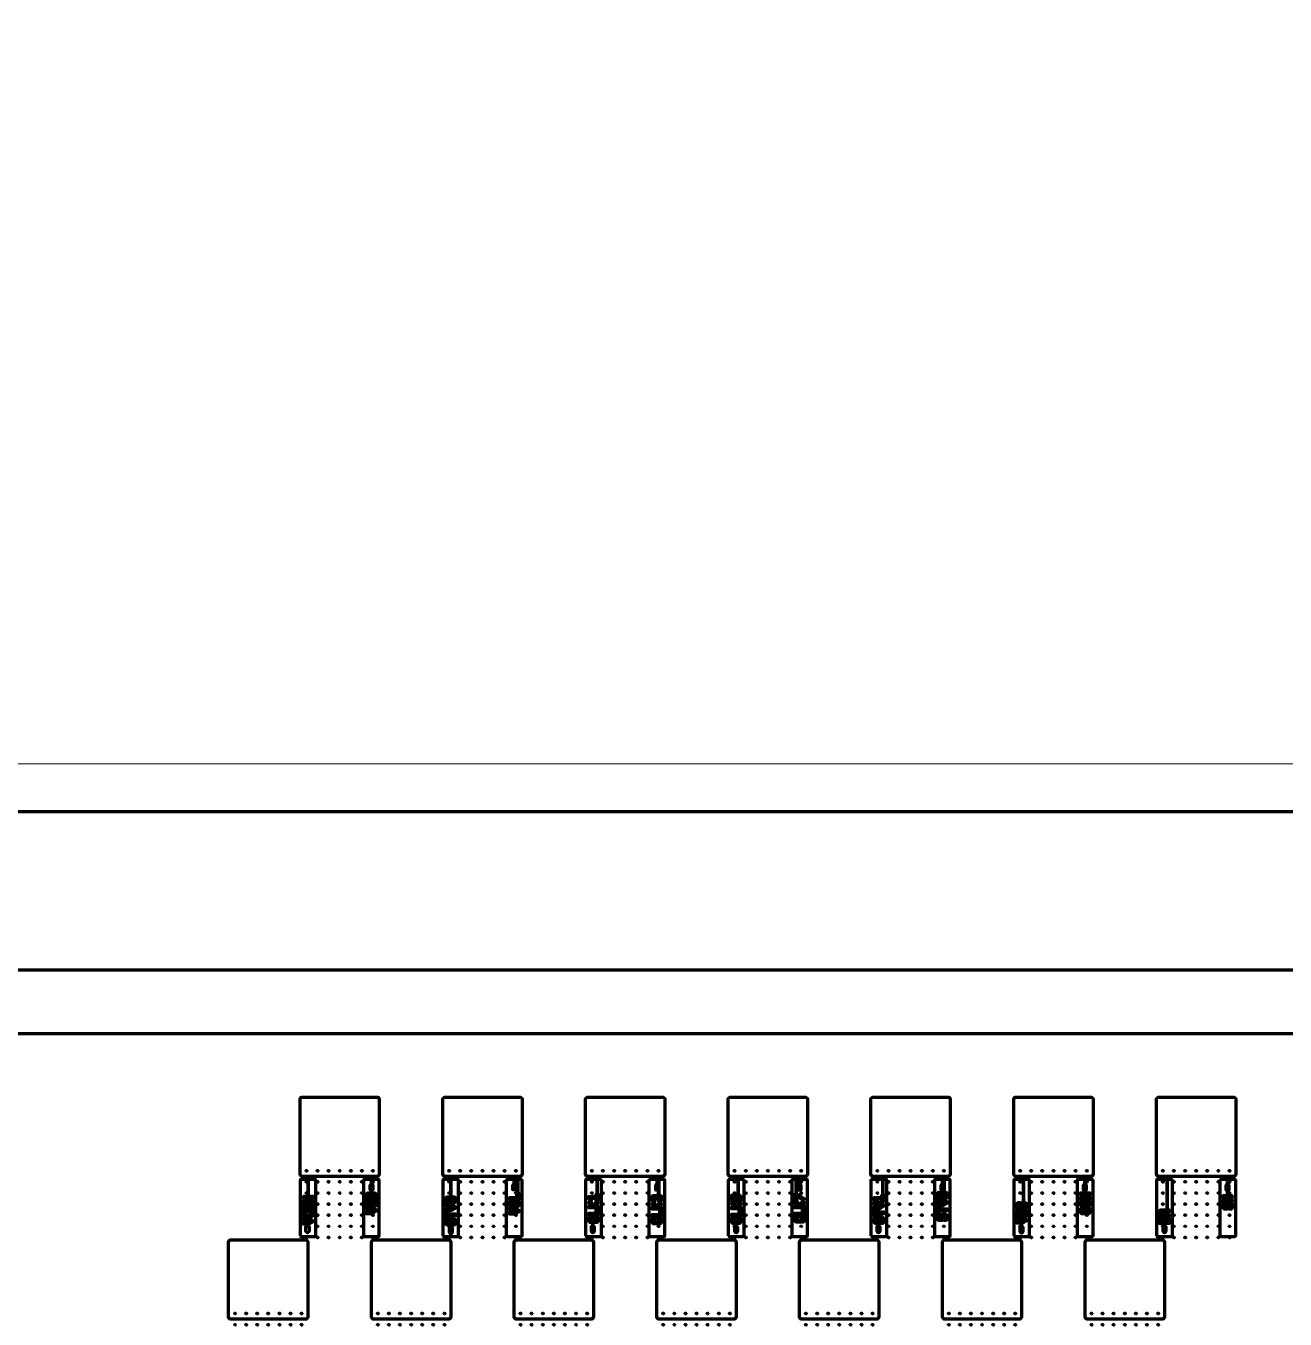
# Model space of a CAD drawing. Header units: inches. Extents: x 384 to 1427, y -468 to -47.
# Drawn here: x 1037.16 to 1045.1, y -290.76 to -282.61 of the extents above; entities that cross this region are included whole.
import ezdxf

# ---------------------------------------------------------------- set-up
doc = ezdxf.new("R2010")
doc.units = ezdxf.units.IN
doc.header["$LTSCALE"] = 1.21
doc.header["$MEASUREMENT"] = 0
doc.layers.get('0').update_dxf_attribs({"linetype": 'CONTINUOUS'})
for name, color, linetype, lineweight in [('2ITO.drawing', 4, 'CONTINUOUS', 100), ('GATE.drawing', 3, 'CONTINUOUS', 100), ('PVX.drawing', 8, 'CONTINUOUS', 100)]:
    doc.layers.add(name, color=color, linetype=linetype, lineweight=lineweight)
doc.layers.add('Cover lens', color=6, linetype='CONTINUOUS')
doc.layers.add('标 注', color=3, linetype='CONTINUOUS')

# ---------------------------------------------------------------- blocks, each defined once
blk = doc.blocks.new('et_name_right')
at = {"layer": 'GATE.drawing', "color": 3, "linetype": 'Continuous', "lineweight": 100}
for points in [[(0.15935, 0.005), (0.16435, 0), (0.25435, 0), (0.25935, 0.005), (0.25935, 0.355), (0.25435, 0.36), (0.2114, 0.36), (0.2114, 0.256), (0.23935, 0.256), (0.23935, 0.244), (0.20025, 0.244), (0.20825, 0.236), (0.20025, 0.228), (0.23935, 0.228), (0.23935, 0.216), (0.20935, 0.216), (0.20935, 0.21), (0.23175, 0.21), (0.23935, 0.2024), (0.23935, 0.1776), (0.23175, 0.17), (0.22509, 0.17), (0.22509, 0.164), (0.23183, 0.164), (0.23935, 0.15648), (0.23935, 0.1315), (0.23185, 0.124), (0.19595, 0.124), (0.19595, 0.118), (0.21255, 0.118), (0.23935, 0.1024), (0.23935, 0.0936), (0.21255, 0.078), (0.20454, 0.078), (0.20454, 0.06308), (0.21595, 0.06308), (0.21595, 0.03308), (0.20631, 0.02344), (0.20597, 0.02344), (0.19595, 0.03346), (0.19595, 0.06308), (0.20454, 0.06308), (0.20454, 0.078), (0.17935, 0.078), (0.17935, 0.09), (0.20935, 0.09), (0.22295, 0.098), (0.20935, 0.106), (0.17935, 0.106), (0.17935, 0.118), (0.19595, 0.118), (0.19595, 0.124), (0.18685, 0.124), (0.17935, 0.1315), (0.17935, 0.15648), (0.18687, 0.164), (0.20035, 0.164), (0.20035, 0.152), (0.19183, 0.152), (0.19135, 0.15152), (0.19135, 0.1365), (0.19185, 0.136), (0.22685, 0.136), (0.22735, 0.1365), (0.22735, 0.15152), (0.22687, 0.152), (0.21835, 0.152), (0.21835, 0.164), (0.22509, 0.164), (0.22509, 0.17), (0.18695, 0.17), (0.17935, 0.1776), (0.17935, 0.2024), (0.18695, 0.21), (0.20935, 0.21), (0.20935, 0.216), (0.18345, 0.216), (0.17985, 0.2244), (0.19145, 0.236), (0.17985, 0.2476), (0.18345, 0.256), (0.2114, 0.256), (0.2114, 0.36), (0.16435, 0.36), (0.15935, 0.355)], [(0.55935, 0.005), (0.56435, 0), (0.65435, 0), (0.65935, 0.005), (0.65935, 0.355), (0.65435, 0.36), (0.60935, 0.36), (0.60935, 0.33414), (0.6175, 0.32599), (0.6175, 0.29421), (0.60935, 0.29421), (0.60935, 0.2764), (0.63183, 0.2764), (0.63935, 0.26888), (0.63935, 0.2364), (0.62135, 0.2364), (0.62135, 0.2304), (0.63175, 0.2304), (0.63935, 0.2228), (0.63935, 0.198), (0.63175, 0.1904), (0.62135, 0.1904), (0.62135, 0.2024), (0.62695, 0.2024), (0.62735, 0.2028), (0.62735, 0.218), (0.62695, 0.2184), (0.61575, 0.2184), (0.61535, 0.218), (0.61535, 0.198), (0.60775, 0.1904), (0.59595, 0.1904), (0.59595, 0.1844), (0.61255, 0.1844), (0.63935, 0.1688), (0.63935, 0.16), (0.61255, 0.1444), (0.57935, 0.1444), (0.57935, 0.1564), (0.60935, 0.1564), (0.62295, 0.1644), (0.60935, 0.1724), (0.57935, 0.1724), (0.57935, 0.1844), (0.59595, 0.1844), (0.59595, 0.1904), (0.58695, 0.1904), (0.57935, 0.198), (0.57935, 0.2228), (0.58695, 0.2304), (0.59735, 0.2304), (0.59735, 0.2184), (0.59175, 0.2184), (0.59135, 0.218), (0.59135, 0.2028), (0.59175, 0.2024), (0.60295, 0.2024), (0.60335, 0.2028), (0.60335, 0.2228), (0.61095, 0.2304), (0.62135, 0.2304), (0.62135, 0.2364), (0.57935, 0.2364), (0.57935, 0.26888), (0.58687, 0.2764), (0.60935, 0.2764), (0.60935, 0.29421), (0.60068, 0.29421), (0.60068, 0.32547), (0.60935, 0.33414), (0.60935, 0.36), (0.56435, 0.36), (0.55935, 0.355)], [(1.05935, 0.005), (1.06435, 0), (1.15435, 0), (1.15935, 0.005), (1.15935, 0.355), (1.15435, 0.36), (1.10935, 0.36), (1.10935, 0.25), (1.13183, 0.25), (1.13935, 0.24248), (1.13935, 0.21752), (1.13183, 0.21), (1.09595, 0.21), (1.09595, 0.204), (1.11255, 0.204), (1.13935, 0.1884), (1.13935, 0.1796), (1.11255, 0.164), (1.08535, 0.164), (1.08535, 0.158), (1.09135, 0.158), (1.09135, 0.144), (1.13935, 0.144), (1.13935, 0.132), (1.12135, 0.132), (1.12135, 0.112), (1.13175, 0.112), (1.13935, 0.1044), (1.13935, 0.0796), (1.13175, 0.072), (1.12135, 0.072), (1.12135, 0.084), (1.12695, 0.084), (1.12735, 0.0844), (1.12735, 0.0996), (1.12695, 0.1), (1.11575, 0.1), (1.11535, 0.0996), (1.11535, 0.0796), (1.10935, 0.0736), (1.10935, 0.0575), (1.11776, 0.0575), (1.11776, 0.02608), (1.10943, 0.01775), (1.10094, 0.02624), (1.10094, 0.0575), (1.10935, 0.0575), (1.10935, 0.0736), (1.10775, 0.072), (1.08695, 0.072), (1.07935, 0.0796), (1.07935, 0.1044), (1.08695, 0.112), (1.09735, 0.112), (1.09735, 0.1), (1.09175, 0.1), (1.09135, 0.0996), (1.09135, 0.0844), (1.09175, 0.084), (1.10295, 0.084), (1.10335, 0.0844), (1.10335, 0.1044), (1.11095, 0.112), (1.12135, 0.112), (1.12135, 0.132), (1.09135, 0.132), (1.09135, 0.118), (1.07935, 0.118), (1.07935, 0.158), (1.08535, 0.158), (1.08535, 0.164), (1.07935, 0.164), (1.07935, 0.176), (1.10935, 0.176), (1.12295, 0.184), (1.10935, 0.192), (1.07935, 0.192), (1.07935, 0.204), (1.09595, 0.204), (1.09595, 0.21), (1.08687, 0.21), (1.07935, 0.21752), (1.07935, 0.24248), (1.08687, 0.25), (1.10935, 0.25), (1.10935, 0.36), (1.06435, 0.36), (1.05935, 0.355)], [(1.45935, 0.005), (1.46435, 0), (1.55435, 0), (1.55935, 0.005), (1.55935, 0.355), (1.55435, 0.36), (1.53335, 0.36), (1.53335, 0.2738), (1.53935, 0.2738), (1.53935, 0.2338), (1.51855, 0.2338), (1.51855, 0.2278), (1.53175, 0.2278), (1.53935, 0.2202), (1.53935, 0.1954), (1.53175, 0.1878), (1.49595, 0.1878), (1.49595, 0.1818), (1.51255, 0.1818), (1.53935, 0.1662), (1.53935, 0.1574), (1.51255, 0.1418), (1.47935, 0.1418), (1.47935, 0.1538), (1.50935, 0.1538), (1.52295, 0.1618), (1.50935, 0.1698), (1.47935, 0.1698), (1.47935, 0.1818), (1.49595, 0.1818), (1.49595, 0.1878), (1.48695, 0.1878), (1.47935, 0.1954), (1.47935, 0.2202), (1.48695, 0.2278), (1.49935, 0.2278), (1.49935, 0.2158), (1.49175, 0.2158), (1.49135, 0.2154), (1.49135, 0.2002), (1.49175, 0.1998), (1.52695, 0.1998), (1.52735, 0.2002), (1.52735, 0.2154), (1.52695, 0.2158), (1.51735, 0.2158), (1.51735, 0.2078), (1.50535, 0.2078), (1.50535, 0.2278), (1.51855, 0.2278), (1.51855, 0.2338), (1.47935, 0.2338), (1.47935, 0.2458), (1.52735, 0.2458), (1.52735, 0.2738), (1.53335, 0.2738), (1.53335, 0.36), (1.50913, 0.36), (1.50913, 0.33396), (1.51746, 0.32563), (1.51746, 0.29421), (1.50064, 0.29421), (1.50064, 0.32547), (1.50913, 0.33396), (1.50913, 0.36), (1.46435, 0.36), (1.45935, 0.355)], [(1.95935, 0.005), (1.96435, 0), (2.05435, 0), (2.05935, 0.005), (2.05935, 0.355), (2.05435, 0.36), (2.03335, 0.36), (2.03335, 0.26703), (2.03935, 0.26703), (2.03935, 0.22703), (2.03087, 0.22703), (2.03087, 0.22103), (2.03935, 0.21255), (2.01983, 0.19303), (2.03935, 0.19303), (2.03935, 0.18103), (2.03335, 0.18103), (2.03335, 0.17503), (2.03935, 0.17503), (2.03935, 0.13503), (2.02509, 0.13503), (2.02509, 0.12903), (2.03183, 0.12903), (2.03935, 0.12151), (2.03935, 0.09653), (2.03185, 0.08903), (2.00638, 0.08903), (2.00638, 0.06406), (2.01479, 0.06406), (2.01479, 0.03264), (2.00646, 0.02431), (1.99797, 0.0328), (1.99797, 0.06406), (2.00638, 0.06406), (2.00638, 0.08903), (1.98685, 0.08903), (1.97935, 0.09653), (1.97935, 0.12151), (1.98687, 0.12903), (2.00035, 0.12903), (2.00035, 0.11703), (1.99183, 0.11703), (1.99135, 0.11655), (1.99135, 0.10153), (1.99185, 0.10103), (2.02685, 0.10103), (2.02735, 0.10153), (2.02735, 0.11655), (2.02687, 0.11703), (2.01835, 0.11703), (2.01835, 0.12903), (2.02509, 0.12903), (2.02509, 0.13503), (1.97935, 0.13503), (1.97935, 0.14703), (2.02735, 0.14703), (2.02735, 0.17503), (2.03335, 0.17503), (2.03335, 0.18103), (1.97935, 0.18103), (1.97935, 0.19303), (1.99887, 0.19303), (1.97935, 0.21255), (1.98783, 0.22103), (2.00583, 0.20303), (2.01287, 0.20303), (2.03087, 0.22103), (2.03087, 0.22703), (2.02735, 0.22703), (2.02735, 0.24103), (1.99267, 0.24103), (2.00007, 0.23361), (1.99349, 0.22703), (1.98969, 0.22703), (1.97935, 0.23737), (1.97935, 0.25303), (2.02735, 0.25303), (2.02735, 0.26703), (2.03335, 0.26703), (2.03335, 0.36), (1.96435, 0.36), (1.95935, 0.355)], [(2.35935, 0.005), (2.36435, 0), (2.45435, 0), (2.45935, 0.005), (2.45935, 0.355), (2.45435, 0.36), (2.42135, 0.36), (2.42135, 0.25968), (2.43183, 0.25968), (2.43935, 0.25216), (2.43935, 0.2272), (2.43183, 0.21968), (2.43087, 0.21968), (2.43087, 0.21368), (2.43935, 0.2052), (2.41983, 0.18568), (2.43935, 0.18568), (2.43935, 0.17368), (2.43335, 0.17368), (2.43335, 0.16768), (2.43935, 0.16768), (2.43935, 0.12768), (2.42509, 0.12768), (2.42509, 0.12168), (2.43183, 0.12168), (2.43935, 0.11416), (2.43935, 0.08918), (2.43185, 0.08168), (2.38685, 0.08168), (2.37935, 0.08918), (2.37935, 0.11416), (2.38687, 0.12168), (2.40035, 0.12168), (2.40035, 0.10968), (2.39183, 0.10968), (2.39135, 0.1092), (2.39135, 0.09418), (2.39185, 0.09368), (2.42685, 0.09368), (2.42735, 0.09418), (2.42735, 0.1092), (2.42687, 0.10968), (2.41835, 0.10968), (2.41835, 0.12168), (2.42509, 0.12168), (2.42509, 0.12768), (2.37935, 0.12768), (2.37935, 0.13968), (2.42735, 0.13968), (2.42735, 0.16768), (2.43335, 0.16768), (2.43335, 0.17368), (2.37935, 0.17368), (2.37935, 0.18568), (2.39887, 0.18568), (2.37935, 0.2052), (2.38783, 0.21368), (2.40583, 0.19568), (2.41287, 0.19568), (2.43087, 0.21368), (2.43087, 0.21968), (2.42135, 0.21968), (2.42135, 0.23168), (2.42687, 0.23168), (2.42735, 0.23216), (2.42735, 0.2472), (2.42687, 0.24768), (2.41583, 0.24768), (2.40935, 0.2412), (2.40287, 0.24768), (2.39183, 0.24768), (2.39135, 0.2472), (2.39135, 0.23216), (2.39183, 0.23168), (2.39735, 0.23168), (2.39735, 0.21968), (2.38687, 0.21968), (2.37935, 0.2272), (2.37935, 0.25216), (2.38687, 0.25968), (2.40783, 0.25968), (2.40935, 0.25816), (2.41087, 0.25968), (2.42135, 0.25968), (2.42135, 0.36), (2.41157, 0.36), (2.41157, 0.33318), (2.4199, 0.32485), (2.4199, 0.29343), (2.40308, 0.29343), (2.40308, 0.32469), (2.41157, 0.33318), (2.41157, 0.36), (2.36435, 0.36), (2.35935, 0.355)], [(2.85935, 0.005), (2.86435, 0), (2.95435, 0), (2.95935, 0.005), (2.95935, 0.355), (2.95435, 0.36), (2.92135, 0.36), (2.92135, 0.2608), (2.93183, 0.2608), (2.93935, 0.25328), (2.93935, 0.22832), (2.93183, 0.2208), (2.93087, 0.2208), (2.93087, 0.2148), (2.93935, 0.20632), (2.91983, 0.1868), (2.93935, 0.1868), (2.93935, 0.1748), (2.93335, 0.1748), (2.93335, 0.1688), (2.93935, 0.1688), (2.93935, 0.1288), (2.92509, 0.1288), (2.92509, 0.1228), (2.93183, 0.1228), (2.93935, 0.11528), (2.93935, 0.0903), (2.93185, 0.0828), (2.90918, 0.0828), (2.90918, 0.06281), (2.91759, 0.06281), (2.91759, 0.03139), (2.90926, 0.02306), (2.90077, 0.03155), (2.90077, 0.06281), (2.90918, 0.06281), (2.90918, 0.0828), (2.88685, 0.0828), (2.87935, 0.0903), (2.87935, 0.11528), (2.88687, 0.1228), (2.90035, 0.1228), (2.90035, 0.1108), (2.89183, 0.1108), (2.89135, 0.11032), (2.89135, 0.0953), (2.89185, 0.0948), (2.92685, 0.0948), (2.92735, 0.0953), (2.92735, 0.11032), (2.92687, 0.1108), (2.91835, 0.1108), (2.91835, 0.1228), (2.92509, 0.1228), (2.92509, 0.1288), (2.87935, 0.1288), (2.87935, 0.1408), (2.92735, 0.1408), (2.92735, 0.1688), (2.93335, 0.1688), (2.93335, 0.1748), (2.87935, 0.1748), (2.87935, 0.1868), (2.89887, 0.1868), (2.87935, 0.20632), (2.88783, 0.2148), (2.90583, 0.1968), (2.91287, 0.1968), (2.93087, 0.2148), (2.93087, 0.2208), (2.92135, 0.2208), (2.92135, 0.2328), (2.92687, 0.2328), (2.92735, 0.23328), (2.92735, 0.24832), (2.92687, 0.2488), (2.91583, 0.2488), (2.91535, 0.24832), (2.91535, 0.2208), (2.87935, 0.2208), (2.87935, 0.2608), (2.89135, 0.2608), (2.89135, 0.2328), (2.90335, 0.2328), (2.90335, 0.25328), (2.91087, 0.2608), (2.92135, 0.2608), (2.92135, 0.36), (2.86435, 0.36), (2.85935, 0.355)], [(3.25935, 0.005), (3.26435, 0), (3.35435, 0), (3.35935, 0.005), (3.35935, 0.355), (3.35435, 0.36), (3.30946, 0.36), (3.30946, 0.33217), (3.31779, 0.32384), (3.31779, 0.29242), (3.30097, 0.29242), (3.30097, 0.32368), (3.30946, 0.33217), (3.30946, 0.36), (3.28783, 0.36), (3.28783, 0.26863), (3.29579, 0.26863), (3.33935, 0.23751), (3.33239, 0.22775), (3.33087, 0.22884), (3.33087, 0.22263), (3.33935, 0.21415), (3.31983, 0.19463), (3.33935, 0.19463), (3.33935, 0.18263), (3.33335, 0.18263), (3.33335, 0.17663), (3.33935, 0.17663), (3.33935, 0.13663), (3.32509, 0.13663), (3.32509, 0.13063), (3.33183, 0.13063), (3.33935, 0.12311), (3.33935, 0.09813), (3.33185, 0.09063), (3.28685, 0.09063), (3.27935, 0.09813), (3.27935, 0.12311), (3.28687, 0.13063), (3.30035, 0.13063), (3.30035, 0.11863), (3.29183, 0.11863), (3.29135, 0.11815), (3.29135, 0.10313), (3.29185, 0.10263), (3.32685, 0.10263), (3.32735, 0.10313), (3.32735, 0.11815), (3.32687, 0.11863), (3.31835, 0.11863), (3.31835, 0.13063), (3.32509, 0.13063), (3.32509, 0.13663), (3.27935, 0.13663), (3.27935, 0.14863), (3.32735, 0.14863), (3.32735, 0.17663), (3.33335, 0.17663), (3.33335, 0.18263), (3.27935, 0.18263), (3.27935, 0.19463), (3.29887, 0.19463), (3.27935, 0.21415), (3.28783, 0.22263), (3.30583, 0.20463), (3.31287, 0.20463), (3.33087, 0.22263), (3.33087, 0.22884), (3.29195, 0.25663), (3.29187, 0.25663), (3.29187, 0.22863), (3.27987, 0.22863), (3.27987, 0.26863), (3.28783, 0.26863), (3.28783, 0.36), (3.26435, 0.36), (3.25935, 0.355)], [(3.75935, 0.005), (3.76435, 0), (3.85435, 0), (3.85935, 0.005), (3.85935, 0.355), (3.85435, 0.36), (3.83335, 0.36), (3.83335, 0.26151), (3.83935, 0.26151), (3.83935, 0.22151), (3.82735, 0.22151), (3.82735, 0.23551), (3.79267, 0.23551), (3.80007, 0.22809), (3.79595, 0.22397), (3.79595, 0.21551), (3.81255, 0.21551), (3.83935, 0.19991), (3.83935, 0.19111), (3.81255, 0.17551), (3.78535, 0.17551), (3.78535, 0.16951), (3.79135, 0.16951), (3.79135, 0.15551), (3.83935, 0.15551), (3.83935, 0.14351), (3.82135, 0.14351), (3.82135, 0.12351), (3.83175, 0.12351), (3.83935, 0.11591), (3.83935, 0.09111), (3.83175, 0.08351), (3.82135, 0.08351), (3.82135, 0.09551), (3.82695, 0.09551), (3.82735, 0.09591), (3.82735, 0.11111), (3.82695, 0.11151), (3.81575, 0.11151), (3.81535, 0.11111), (3.81535, 0.09111), (3.80775, 0.08351), (3.80705, 0.08351), (3.80705, 0.0629), (3.81546, 0.0629), (3.81546, 0.03148), (3.80713, 0.02315), (3.79864, 0.03164), (3.79864, 0.0629), (3.80705, 0.0629), (3.80705, 0.08351), (3.78695, 0.08351), (3.77935, 0.09111), (3.77935, 0.11591), (3.78695, 0.12351), (3.79735, 0.12351), (3.79735, 0.11151), (3.79175, 0.11151), (3.79135, 0.11111), (3.79135, 0.09591), (3.79175, 0.09551), (3.80295, 0.09551), (3.80335, 0.09591), (3.80335, 0.11591), (3.81095, 0.12351), (3.82135, 0.12351), (3.82135, 0.14351), (3.79135, 0.14351), (3.79135, 0.12951), (3.77935, 0.12951), (3.77935, 0.16951), (3.78535, 0.16951), (3.78535, 0.17551), (3.77935, 0.17551), (3.77935, 0.18751), (3.80935, 0.18751), (3.82295, 0.19551), (3.80935, 0.20351), (3.77935, 0.20351), (3.77935, 0.21551), (3.79595, 0.21551), (3.79595, 0.22397), (3.79349, 0.22151), (3.78969, 0.22151), (3.77935, 0.23185), (3.77935, 0.24751), (3.82735, 0.24751), (3.82735, 0.26151), (3.83335, 0.26151), (3.83335, 0.36), (3.76435, 0.36), (3.75935, 0.355)], [(4.15935, 0.005), (4.16435, 0), (4.25435, 0), (4.25935, 0.005), (4.25935, 0.355), (4.25435, 0.36), (4.22135, 0.36), (4.22135, 0.28052), (4.23183, 0.28052), (4.23935, 0.273), (4.23935, 0.24804), (4.23183, 0.24052), (4.22135, 0.24052), (4.22135, 0.25252), (4.22687, 0.25252), (4.22735, 0.253), (4.22735, 0.26804), (4.22687, 0.26852), (4.21583, 0.26852), (4.20935, 0.26204), (4.20287, 0.26852), (4.19183, 0.26852), (4.19135, 0.26804), (4.19135, 0.253), (4.19183, 0.25252), (4.19735, 0.25252), (4.19735, 0.24052), (4.19595, 0.24052), (4.19595, 0.23452), (4.21255, 0.23452), (4.23935, 0.21892), (4.23935, 0.21012), (4.21255, 0.19452), (4.18535, 0.19452), (4.18535, 0.18852), (4.19135, 0.18852), (4.19135, 0.17452), (4.23935, 0.17452), (4.23935, 0.16252), (4.22135, 0.16252), (4.22135, 0.14252), (4.23175, 0.14252), (4.23935, 0.13492), (4.23935, 0.11012), (4.23175, 0.10252), (4.22135, 0.10252), (4.22135, 0.11452), (4.22695, 0.11452), (4.22735, 0.11492), (4.22735, 0.13012), (4.22695, 0.13052), (4.21575, 0.13052), (4.21535, 0.13012), (4.21535, 0.11012), (4.20775, 0.10252), (4.18695, 0.10252), (4.17935, 0.11012), (4.17935, 0.13492), (4.18695, 0.14252), (4.19735, 0.14252), (4.19735, 0.13052), (4.19175, 0.13052), (4.19135, 0.13012), (4.19135, 0.11492), (4.19175, 0.11452), (4.20295, 0.11452), (4.20335, 0.11492), (4.20335, 0.13492), (4.21095, 0.14252), (4.22135, 0.14252), (4.22135, 0.16252), (4.19135, 0.16252), (4.19135, 0.14852), (4.17935, 0.14852), (4.17935, 0.18852), (4.18535, 0.18852), (4.18535, 0.19452), (4.17935, 0.19452), (4.17935, 0.20652), (4.20935, 0.20652), (4.22295, 0.21452), (4.20935, 0.22252), (4.17935, 0.22252), (4.17935, 0.23452), (4.19595, 0.23452), (4.19595, 0.24052), (4.18687, 0.24052), (4.17935, 0.24804), (4.17935, 0.273), (4.18687, 0.28052), (4.20783, 0.28052), (4.20935, 0.279), (4.21087, 0.28052), (4.22135, 0.28052), (4.22135, 0.36), (4.21032, 0.36), (4.21032, 0.33395), (4.21865, 0.32562), (4.21865, 0.2942), (4.20183, 0.2942), (4.20183, 0.32546), (4.21032, 0.33395), (4.21032, 0.36), (4.16435, 0.36), (4.15935, 0.355)], [(4.65935, 0.005), (4.66435, 0), (4.75435, 0), (4.75935, 0.005), (4.75935, 0.355), (4.75435, 0.36), (4.72135, 0.36), (4.72135, 0.216), (4.73175, 0.216), (4.73935, 0.2084), (4.73935, 0.1836), (4.73175, 0.176), (4.72135, 0.176), (4.72135, 0.188), (4.72695, 0.188), (4.72735, 0.1884), (4.72735, 0.2036), (4.72695, 0.204), (4.71575, 0.204), (4.71535, 0.2036), (4.71535, 0.1836), (4.70935, 0.1776), (4.70935, 0.17), (4.73183, 0.17), (4.73935, 0.16248), (4.73935, 0.13), (4.69595, 0.13), (4.69595, 0.124), (4.71255, 0.124), (4.73935, 0.1084), (4.73935, 0.0996), (4.71255, 0.084), (4.70765, 0.084), (4.70765, 0.06208), (4.71606, 0.06208), (4.71606, 0.03066), (4.70773, 0.02233), (4.69924, 0.03082), (4.69924, 0.06208), (4.70765, 0.06208), (4.70765, 0.084), (4.67935, 0.084), (4.67935, 0.096), (4.70935, 0.096), (4.72295, 0.104), (4.70935, 0.112), (4.67935, 0.112), (4.67935, 0.124), (4.69595, 0.124), (4.69595, 0.13), (4.67935, 0.13), (4.67935, 0.16248), (4.68687, 0.17), (4.70935, 0.17), (4.70935, 0.1776), (4.70775, 0.176), (4.68695, 0.176), (4.67935, 0.1836), (4.67935, 0.2084), (4.68695, 0.216), (4.69735, 0.216), (4.69735, 0.204), (4.69175, 0.204), (4.69135, 0.2036), (4.69135, 0.1884), (4.69175, 0.188), (4.70295, 0.188), (4.70335, 0.1884), (4.70335, 0.2084), (4.71095, 0.216), (4.72135, 0.216), (4.72135, 0.36), (4.66435, 0.36), (4.65935, 0.355)], [(5.05935, 0.005), (5.06435, 0), (5.15435, 0), (5.15935, 0.005), (5.15935, 0.355), (5.15435, 0.36), (5.10813, 0.36), (5.10813, 0.33356), (5.11646, 0.32523), (5.11646, 0.29381), (5.10935, 0.29381), (5.10935, 0.27594), (5.13935, 0.27594), (5.13935, 0.26394), (5.11535, 0.26394), (5.11535, 0.24794), (5.13935, 0.24794), (5.13935, 0.23594), (5.12509, 0.23594), (5.12509, 0.22994), (5.13183, 0.22994), (5.13935, 0.22242), (5.13935, 0.19744), (5.13185, 0.18994), (5.11855, 0.18994), (5.11855, 0.18394), (5.13175, 0.18394), (5.13935, 0.17634), (5.13935, 0.15154), (5.13175, 0.14394), (5.08695, 0.14394), (5.07935, 0.15154), (5.07935, 0.17634), (5.08695, 0.18394), (5.09935, 0.18394), (5.09935, 0.17194), (5.09175, 0.17194), (5.09135, 0.17154), (5.09135, 0.15634), (5.09175, 0.15594), (5.12695, 0.15594), (5.12735, 0.15634), (5.12735, 0.17154), (5.12695, 0.17194), (5.11735, 0.17194), (5.11735, 0.16394), (5.10535, 0.16394), (5.10535, 0.18394), (5.11855, 0.18394), (5.11855, 0.18994), (5.08685, 0.18994), (5.07935, 0.19744), (5.07935, 0.22242), (5.08687, 0.22994), (5.10035, 0.22994), (5.10035, 0.21794), (5.09183, 0.21794), (5.09135, 0.21746), (5.09135, 0.20244), (5.09185, 0.20194), (5.12685, 0.20194), (5.12735, 0.20244), (5.12735, 0.21746), (5.12687, 0.21794), (5.11835, 0.21794), (5.11835, 0.22994), (5.12509, 0.22994), (5.12509, 0.23594), (5.07935, 0.23594), (5.07935, 0.24794), (5.10335, 0.24794), (5.10335, 0.26394), (5.07935, 0.26394), (5.07935, 0.27594), (5.10935, 0.27594), (5.10935, 0.29381), (5.09964, 0.29381), (5.09964, 0.32507), (5.10813, 0.33356), (5.10813, 0.36), (5.06435, 0.36), (5.05935, 0.355)], [(5.55935, 0.005), (5.56435, 0), (5.65435, 0), (5.65935, 0.005), (5.65935, 0.355), (5.65435, 0.36), (5.62711, 0.36), (5.62711, 0.168), (5.63935, 0.168), (5.63935, 0.156), (5.61983, 0.156), (5.61535, 0.15152), (5.61535, 0.14), (5.63935, 0.14), (5.63935, 0.128), (5.60935, 0.128), (5.60935, 0.122), (5.63183, 0.122), (5.63935, 0.11448), (5.63935, 0.082), (5.61071, 0.082), (5.61071, 0.06291), (5.61912, 0.06291), (5.61912, 0.03149), (5.61079, 0.02316), (5.6023, 0.03165), (5.6023, 0.06291), (5.61071, 0.06291), (5.61071, 0.082), (5.57935, 0.082), (5.57935, 0.11448), (5.58687, 0.122), (5.60935, 0.122), (5.60935, 0.128), (5.57935, 0.128), (5.57935, 0.16048), (5.58687, 0.168), (5.60783, 0.168), (5.61135, 0.16448), (5.61487, 0.168), (5.62711, 0.168), (5.62711, 0.36), (5.56435, 0.36), (5.55935, 0.355)], [(5.95935, 0.005), (5.96435, 0), (6.05435, 0), (6.05935, 0.005), (6.05935, 0.355), (6.05435, 0.36), (6.00702, 0.36), (6.00702, 0.33333), (6.01551, 0.32484), (6.01551, 0.29358), (6.00734, 0.29358), (6.00734, 0.25939), (6.03533, 0.25939), (6.03885, 0.25091), (6.02733, 0.23939), (6.03885, 0.22787), (6.03533, 0.21939), (6.02135, 0.21939), (6.02135, 0.21339), (6.03175, 0.21339), (6.03935, 0.20579), (6.03935, 0.18099), (6.03175, 0.17339), (6.02135, 0.17339), (6.02135, 0.18539), (6.02695, 0.18539), (6.02735, 0.18579), (6.02735, 0.20099), (6.02695, 0.20139), (6.01575, 0.20139), (6.01535, 0.20099), (6.01535, 0.18099), (6.00775, 0.17339), (5.98695, 0.17339), (5.97935, 0.18099), (5.97935, 0.20579), (5.98695, 0.21339), (5.99735, 0.21339), (5.99735, 0.20139), (5.99175, 0.20139), (5.99135, 0.20099), (5.99135, 0.18579), (5.99175, 0.18539), (6.00295, 0.18539), (6.00335, 0.18579), (6.00335, 0.20579), (6.01095, 0.21339), (6.02135, 0.21339), (6.02135, 0.21939), (5.97935, 0.21939), (5.97935, 0.23139), (6.01837, 0.23139), (6.01037, 0.23939), (6.01837, 0.24739), (5.97935, 0.24739), (5.97935, 0.25939), (6.00734, 0.25939), (6.00734, 0.29358), (5.99869, 0.29358), (5.99869, 0.325), (6.00702, 0.33333), (6.00702, 0.36), (5.96435, 0.36), (5.95935, 0.355)], [(0.59135, 0.2484), (0.62735, 0.2484), (0.62735, 0.2644), (0.59135, 0.2644)], [(0.22695, 0.198), (0.19175, 0.198), (0.19135, 0.1976), (0.19135, 0.1824), (0.19175, 0.182), (0.22695, 0.182), (0.22735, 0.1824), (0.22735, 0.1976)], [(1.12687, 0.238), (1.09183, 0.238), (1.09135, 0.23752), (1.09135, 0.22248), (1.09183, 0.222), (1.12687, 0.222), (1.12735, 0.22248), (1.12735, 0.23752)], [(4.69135, 0.142), (4.72735, 0.142), (4.72735, 0.158), (4.69135, 0.158)], [(5.60287, 0.156), (5.59183, 0.156), (5.59135, 0.15552), (5.59135, 0.14), (5.60335, 0.14), (5.60335, 0.15552)], [(5.62687, 0.11), (5.59183, 0.11), (5.59135, 0.10952), (5.59135, 0.094), (5.62735, 0.094), (5.62735, 0.10952)]]:
    blk.add_lwpolyline(points, close=True, dxfattribs=at)
blk = doc.blocks.new('pvx_hole_4x4')
at = {"layer": 'PVX.drawing', "color": 8, "linetype": 'Continuous', "lineweight": 100}
blk.add_lwpolyline([(0.0038, 0), (0.004, 0.0002), (0.004, 0.0038), (0.0038, 0.004), (0.0002, 0.004), (0, 0.0038), (0, 0.0002), (0.0002, 0)], close=True, dxfattribs=at)
blk = doc.blocks.new('et_pad_unit')
at = {"layer": '2ITO.drawing', "color": 4, "linetype": 'Continuous', "lineweight": 100}
blk.add_lwpolyline([(0, 0.01), (0.01, 0), (0.49, 0), (0.5, 0.01), (0.5, 0.49), (0.49, 0.5), (0.01, 0.5), (0, 0.49)], close=True, dxfattribs=at)
at = {"layer": 'GATE.drawing', "color": 3, "linetype": 'Continuous', "lineweight": 100}
blk.add_lwpolyline([(0.49, 0.5), (0.01, 0.5), (0, 0.49), (0, 0.01), (0.01, 0), (0.49, 0), (0.5, 0.01), (0.5, 0.49)], close=True, dxfattribs=at)
at = {"color": 1, "linetype": 'Continuous', "lineweight": 100, "row_count": 7, "column_count": 7, "row_spacing": 0.07, "column_spacing": 0.07}
blk.add_blockref('pvx_hole_4x4', (0.038, 0.033), dxfattribs=at)
blk = doc.blocks.new('et_all')
at = {"color": 1, "linetype": 'Continuous', "lineweight": 100, "row_count": 1, "column_count": 7, "row_spacing": 0.35, "column_spacing": 0.9}
for p in [(1.8, 0.75), (2.25, -0.15)]:
    blk.add_blockref('et_pad_unit', p, dxfattribs=at)
blk = doc.blocks.new('zw$7216')
at = {"layer": '2ITO.drawing', "linetype": 'Continuous', "lineweight": 100}
for points in [[(-28.98, -48.2), (28.98, -48.2), (28.98, 47.7), (-28.98, 47.7)], [(-28.08, -46.8), (28.08, -46.8), (28.08, 46.8), (-28.08, 46.8)]]:
    blk.add_lwpolyline(points, close=True, dxfattribs=at)
at = {"layer": '2ITO.drawing', "color": 6}
blk.add_lwpolyline([(-28.78, 47.5), (28.78, 47.5), (28.78, -47.8), (-28.78, -47.8)], close=True, dxfattribs=at)
at = {"layer": '2ITO.drawing', "linetype": 'Continuous', "lineweight": 100, "xscale": -1}
blk.add_blockref('et_all', (23.18, -49.85), dxfattribs=at)
at = {"layer": '2ITO.drawing', "linetype": 'Continuous', "lineweight": 100}
blk.add_blockref('et_name_right', (15.3207, -49.48), dxfattribs=at)

msp = doc.modelspace()

# ---------------------------------------------------------------- linework, layer by layer
at = {"layer": 'Cover lens', "lineweight": 5}
msp.add_lwpolyline([(997.6604, -287.263), (1049.1604, -287.263, 0.414214), (1051.1604, -285.263), (1051.1604, -196.263, 0.414214), (1049.1604, -194.263), (997.6604, -194.263, 0.414214), (995.6604, -196.263), (995.6604, -285.263, 0.414214)], format="xyb", close=True, dxfattribs=at)

# ---------------------------------------------------------------- block references
at = {"layer": '标 注', "color": 5}
msp.add_blockref('zw$7216', (1023.4104, -240.763), dxfattribs=at)

doc.saveas('drawing.dxf')
